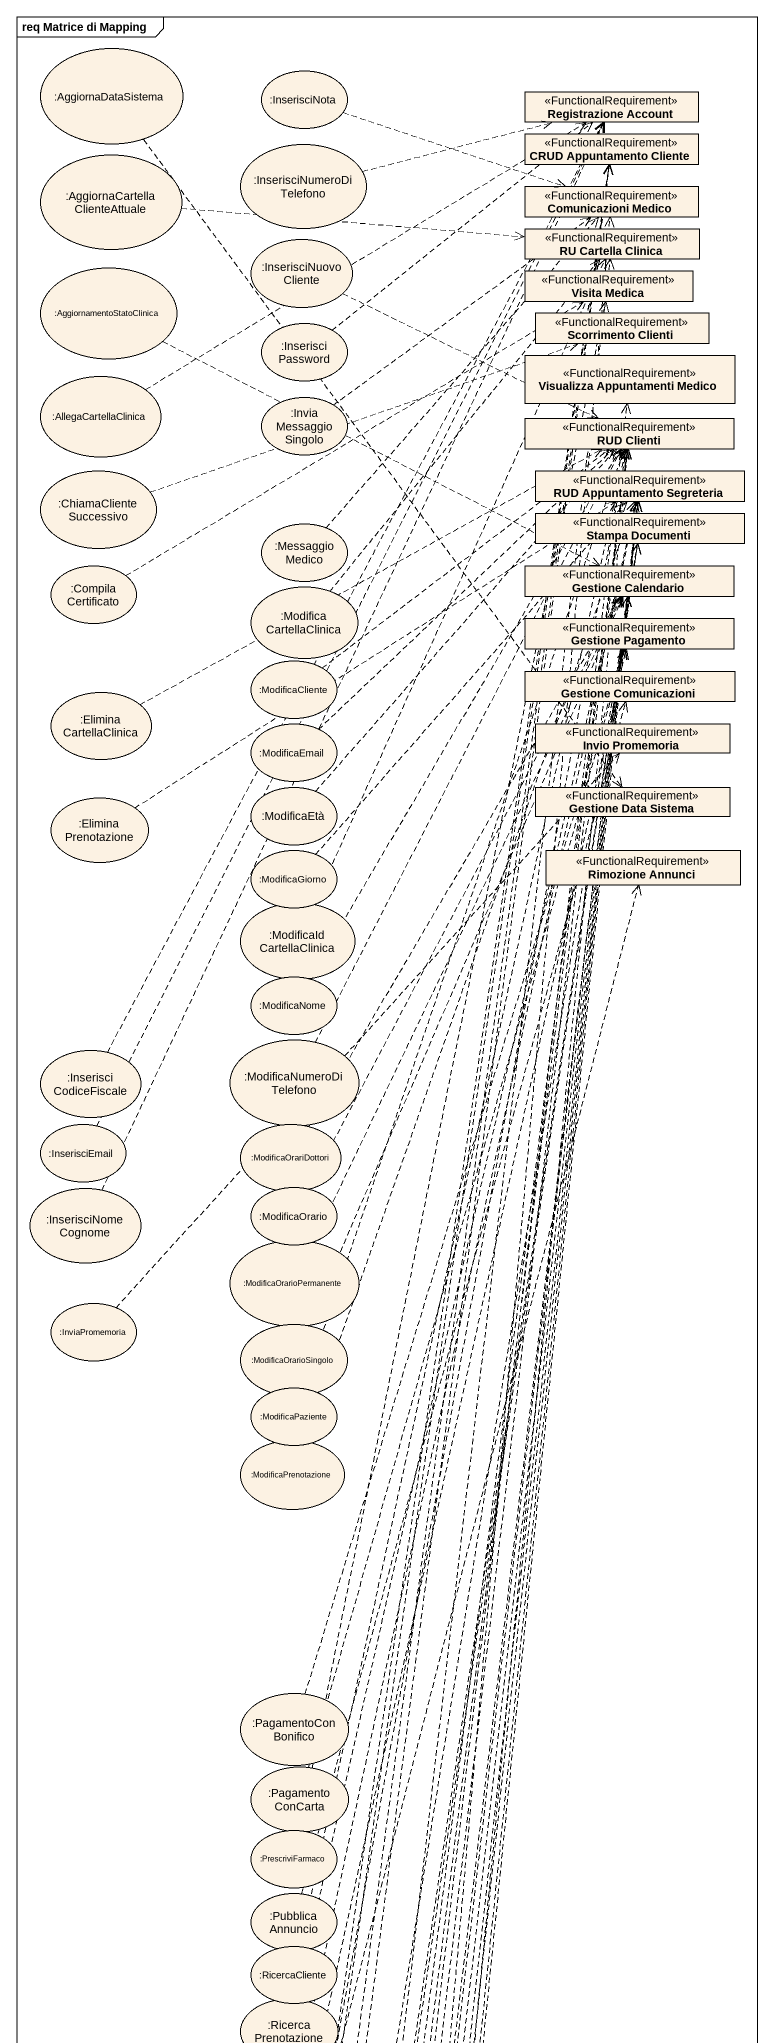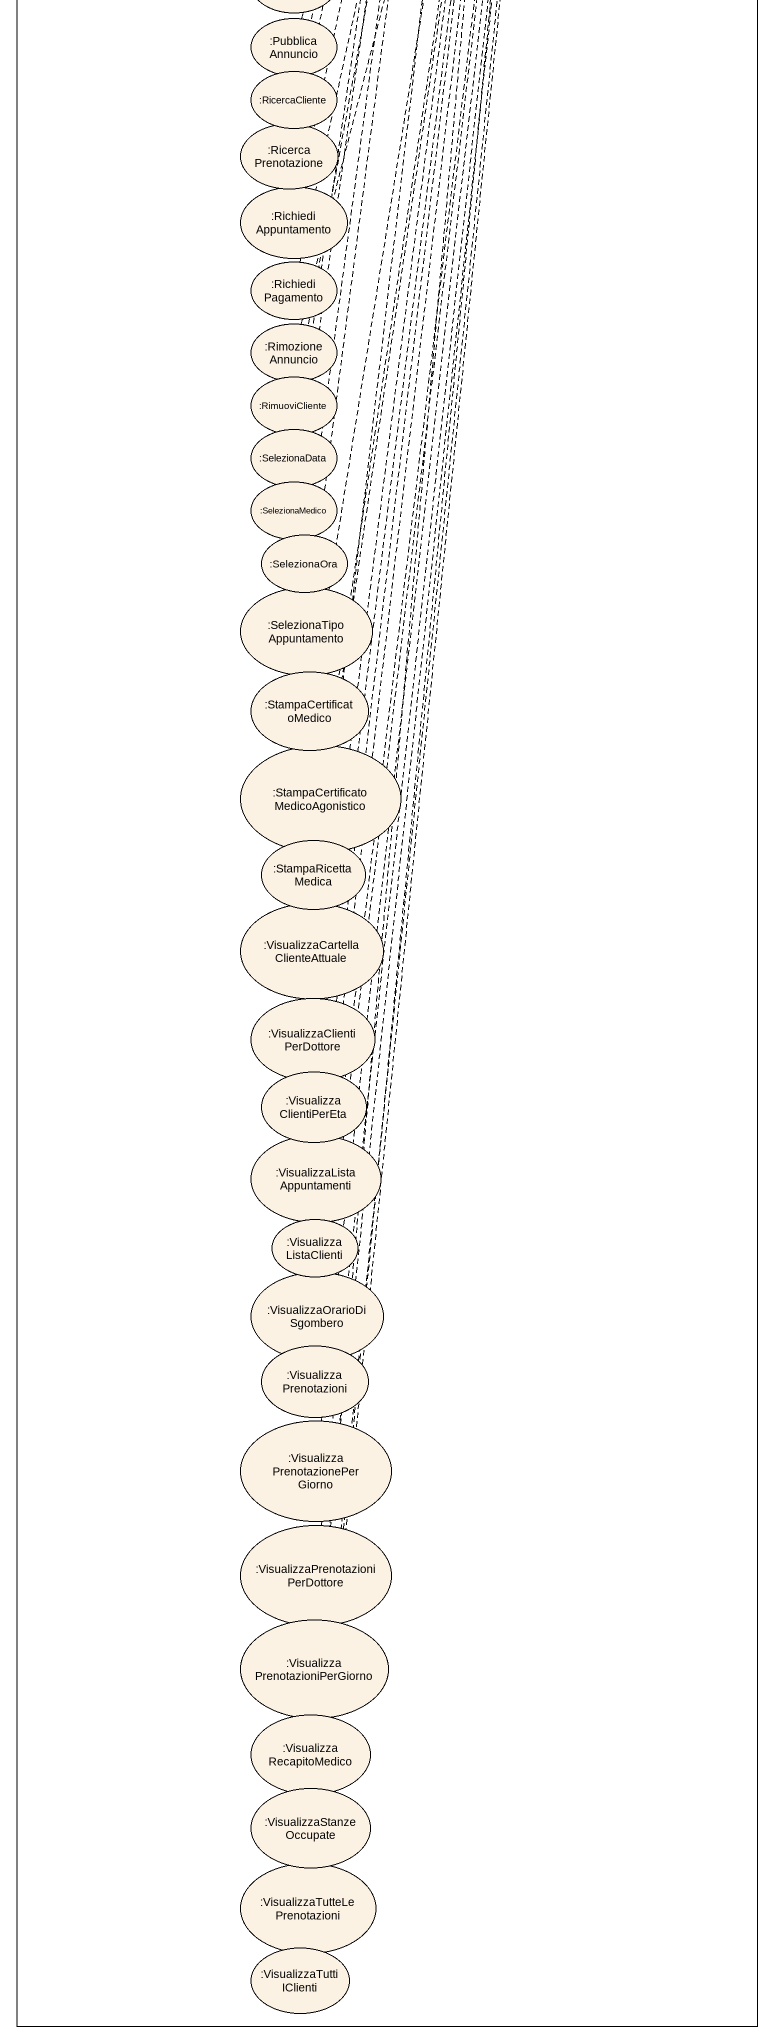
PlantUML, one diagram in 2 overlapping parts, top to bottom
@startuml
mainframe req Matrice di Mapping
allowmixing
hide circle
hide empty members
usecase ":AggiornaDataSistema" as AggiornaDataSistema
usecase ":InserisciNota" as InserisciNota
class "Registrazione Account" as Registrazione_Account <<FunctionalRequirement>>
class "CRUD Appuntamento Cliente" as CRUD_Appuntamento_Cliente <<FunctionalRequirement>>
usecase ":AggiornaCartellaClienteAttuale" as AggiornaCartellaClienteAttua
usecase ":InserisciNumeroDiTelefono" as InserisciNumeroDiTelefono
class "Comunicazioni Medico" as Comunicazioni_Medico <<FunctionalRequirement>>
class "RU Cartella Clinica" as RU_Cartella_Clinica <<FunctionalRequirement>>
usecase ":AggiornamentoStatoClinica" as AggiornamentoStatoClinica
usecase ":InserisciNuovoCliente" as InserisciNuovoCliente
class "Visita Medica" as Visita_Medica <<FunctionalRequirement>>
usecase ":InserisciPassword" as InserisciPassword
class "Scorrimento Clienti" as Scorrimento_Clienti <<FunctionalRequirement>>
usecase ":AllegaCartellaClinica" as AllegaCartellaClinica
class "Visualizza Appuntamenti Medico" as Visualizza_Appuntamenti <<FunctionalRequirement>>
usecase ":InviaMessaggioSingolo" as InviaMessaggioSingolo
class "RUD Clienti" as RUD_Clienti <<FunctionalRequirement>>
usecase ":ChiamaClienteSuccessivo" as ChiamaClienteSuccessivo
class "RUD Appuntamento Segreteria" as RUD_Appuntamento_Segreteria <<FunctionalRequirement>>
class "Stampa Documenti" as Stampa_Documenti <<FunctionalRequirement>>
usecase ":CompilaCertificato" as CompilaCertificato
usecase ":MessaggioMedico" as MessaggioMedico
class "Gestione Calendario" as Gestione_Calendario <<FunctionalRequirement>>
usecase ":ModificaCartellaClinica" as ModificaCartellaClinica
usecase ":ModificaCliente" as ModificaCliente
class "Gestione Pagamento" as Gestione_Pagamento <<FunctionalRequirement>>
usecase ":EliminaCartellaClinica" as EliminaCartellaClinica
class "Gestione Comunicazioni" as Gestione_Comunicazioni <<FunctionalRequirement>>
usecase ":ModificaEmail" as ModificaEmail
class "Invio Promemoria" as Invio_Promemoria <<FunctionalRequirement>>
usecase ":EliminaPrenotazione" as EliminaPrenotazione
usecase ":ModificaEtà" as ModificaEtà
class "Gestione Data Sistema" as Gestione_Data_Sistema <<FunctionalRequirement>>
usecase ":ModificaGiorno" as ModificaGiorno
class "Rimozione Annunci" as Rimozione_Annunci <<FunctionalRequirement>>
usecase ":ModificaIdCartellaClinica" as ModificaIdCartellaClinica
usecase ":ModificaNome" as ModificaNome
usecase ":ModificaNumeroDiTelefono" as ModificaNumeroDiTelefono
usecase ":InserisciCodiceFiscale" as InserisciCodiceFiscale
usecase ":InserisciEmail" as InserisciEmail
usecase ":ModificaOrariDottori" as ModificaOrariDottori
usecase ":InserisciNomeCognome" as InserisciNomeCognome
usecase ":ModificaOrario" as ModificaOrario
usecase ":ModificaOrarioPermanente" as ModificaOrarioPermanente
usecase ":InviaPromemoria" as InviaPromemoria
usecase ":ModificaOrarioSingolo" as ModificaOrarioSingolo
usecase ":ModificaPaziente" as ModificaPaziente
usecase ":ModificaPrenotazione" as ModificaPrenotazione
usecase ":PagamentoConBonifico" as PagamentoConBonifico
usecase ":PagamentoConCarta" as PagamentoConCarta
usecase ":PrescriviFarmaco" as PrescriviFarmaco
usecase ":PubblicaAnnuncio" as PubblicaAnnuncio
usecase ":RicercaCliente" as RicercaCliente
usecase ":RicercaPrenotazione" as RicercaPrenotazione
usecase ":RichiediAppuntamento" as RichiediAppuntamento
usecase ":RichiediPagamento" as RichiediPagamento
usecase ":RimozioneAnnuncio" as RimozioneAnnuncio
usecase ":RimuoviCliente" as RimuoviCliente
usecase ":SelezionaData" as SelezionaData
usecase ":SelezionaMedico" as SelezionaMedico
usecase ":SelezionaOra" as SelezionaOra
usecase ":SelezionaTipoAppuntamento" as SelezionaTipoAppuntamento
usecase ":StampaCertificatoMedico" as StampaCertificatoMedico
usecase ":StampaCertificatoMedicoAgonistico" as StampaCertificatoMedicoAgoni
usecase ":StampaRicettaMedica" as StampaRicettaMedica
usecase ":VisualizzaCartellaClienteAttuale" as VisualizzaCartellaClienteAtt
usecase ":VisualizzaClientiPerDottore" as VisualizzaClientiPerDottore
usecase ":VisualizzaClientiPerEta" as VisualizzaClientiPerEta
usecase ":VisualizzaListaAppuntamenti" as VisualizzaListaAppuntamenti
usecase ":VisualizzaListaClienti" as VisualizzaListaClienti
usecase ":VisualizzaOrarioDiSgombero" as VisualizzaOrarioDiSgombero
usecase ":VisualizzaPrenotazioni" as VisualizzaPrenotazioni
usecase ":VisualizzaPrenotazionePerGiorno" as VisualizzaPrenotazionePerGio
usecase ":VisualizzaPrenotazioniPerDottore" as VisualizzaPrenotazioniPerDot
usecase ":VisualizzaPrenotazioniPerGiorno" as VisualizzaPrenotazioniPerGio
usecase ":VisualizzaRecapitoMedico" as VisualizzaRecapitoMedico
usecase ":VisualizzaStanzeOccupate" as VisualizzaStanzeOccupate
usecase ":VisualizzaTutteLePrenotazioni" as VisualizzaTutteLePrenotazion
usecase ":VisualizzaTuttiIClienti" as VisualizzaTuttiIClienti
AggiornaDataSistema ..> Gestione_Data_Sistema
InserisciNota .right.> Comunicazioni_Medico
AggiornaCartellaClienteAttua .right.> RU_Cartella_Clinica
InserisciNumeroDiTelefono .right.> Registrazione_Account
AggiornamentoStatoClinica .right.> Gestione_Calendario
InserisciNuovoCliente .right.> RUD_Clienti
InserisciPassword .up.> Registrazione_Account
AllegaCartellaClinica .up.> Registrazione_Account
InviaMessaggioSingolo .up.> Comunicazioni_Medico
ChiamaClienteSuccessivo .right.> Scorrimento_Clienti
CompilaCertificato .right.> Visita_Medica
MessaggioMedico .up.> Comunicazioni_Medico
ModificaCartellaClinica .up.> RU_Cartella_Clinica
ModificaCliente .up.> RUD_Clienti
EliminaCartellaClinica .right.> RUD_Clienti
ModificaEmail .up.> RUD_Clienti
EliminaPrenotazione .up.> RUD_Appuntamento_Segreteria
ModificaEtà .up.> RUD_Clienti
ModificaGiorno .up.> RUD_Appuntamento_Segreteria
ModificaIdCartellaClinica .up.> RU_Cartella_Clinica
ModificaNome .up.> RUD_Clienti
ModificaNumeroDiTelefono .up.> RUD_Clienti
InserisciCodiceFiscale .up.> Registrazione_Account
InserisciEmail .up.> Registrazione_Account
ModificaOrariDottori .up.> Gestione_Calendario
InserisciNomeCognome .up.> Registrazione_Account
ModificaOrario .up.> Gestione_Calendario
ModificaOrarioPermanente .up.> Gestione_Calendario
InviaPromemoria .up.> Invio_Promemoria
ModificaOrarioSingolo .up.> Gestione_Calendario
ModificaPaziente .up.> RUD_Clienti
ModificaPrenotazione .up.> RUD_Appuntamento_Segreteria
PagamentoConBonifico .up.> Gestione_Pagamento
PagamentoConCarta .up.> Gestione_Pagamento
PrescriviFarmaco .up.> Visita_Medica
PubblicaAnnuncio .up.> Gestione_Comunicazioni
RicercaCliente .up.> RUD_Clienti
RicercaPrenotazione .up.> RUD_Appuntamento_Segreteria
RichiediAppuntamento .up.> RUD_Appuntamento_Segreteria
RichiediPagamento .up.> Gestione_Pagamento
RimozioneAnnuncio .up.> Rimozione_Annunci
RimuoviCliente .up.> RUD_Clienti
SelezionaData .up.> CRUD_Appuntamento_Cliente
SelezionaMedico .up.> CRUD_Appuntamento_Cliente
SelezionaOra .up.> CRUD_Appuntamento_Cliente
SelezionaTipoAppuntamento .up.> CRUD_Appuntamento_Cliente
StampaCertificatoMedico .up.> Stampa_Documenti
StampaCertificatoMedicoAgoni .up.> Stampa_Documenti
StampaRicettaMedica .up.> Stampa_Documenti
VisualizzaCartellaClienteAtt .up.> RU_Cartella_Clinica
VisualizzaClientiPerDottore .up.> RUD_Clienti
VisualizzaClientiPerEta .up.> RUD_Clienti
VisualizzaListaAppuntamenti .up.> Visualizza_Appuntamenti
VisualizzaListaClienti .up.> RUD_Clienti
VisualizzaOrarioDiSgombero .up.> Gestione_Calendario
VisualizzaPrenotazioni .up.> RUD_Appuntamento_Segreteria
VisualizzaPrenotazionePerGio .up.> RUD_Appuntamento_Segreteria
VisualizzaPrenotazioniPerDot .up.> RUD_Appuntamento_Segreteria
VisualizzaPrenotazioniPerGio .up.> RUD_Appuntamento_Segreteria
VisualizzaRecapitoMedico .up.> Comunicazioni_Medico
VisualizzaStanzeOccupate .up.> Gestione_Calendario
VisualizzaTutteLePrenotazion .up.> RUD_Appuntamento_Segreteria
VisualizzaTuttiIClienti .up.> RUD_Clienti
@enduml
